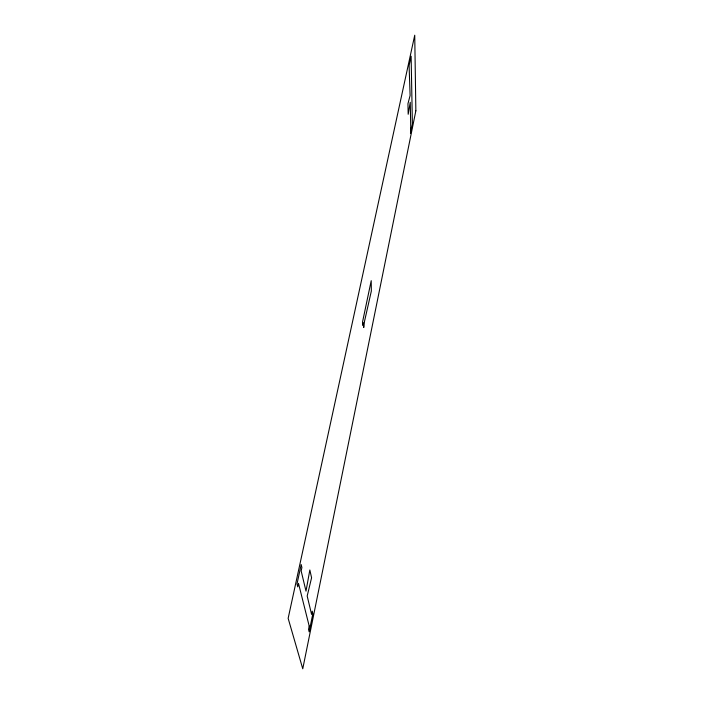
<?xml version="1.0" encoding="UTF-8"?>
<svg xmlns="http://www.w3.org/2000/svg" width="704" height="704" viewBox="0 0 704 704"><rect width="100%" height="100%" fill="white"/><g stroke="black" fill="none" stroke-linecap="round" stroke-linejoin="round"><path stroke-width="1.06" d="M309.206 626.111L308.537 629.394L309.153 631.822L312.84 613.694L312.25 611.195L311.59 614.416L307.182 596.024L311.582 577.764L309.839 569.976L306.002 591.149L301.162 570.953L301.893 567.538L301.189 564.555L297 583.933L297.739 586.846L298.487 583.361L309.206 626.111M410.766 128.172L410.502 133.364L412.386 124.115L411.127 56.223L409.103 65.569L410.106 95.533L407.942 103.752L408.179 114.268L410.247 102.309L410.766 128.172M415.853 110.818L302.755 668.8L288.147 618.332L414.735 35.2L415.853 110.818M363.352 323.057L362.859 325.406L362.551 321.93L371.219 280.676L371.342 291.034L364.558 321.156L363.73 327.545L363.352 323.057"/></g></svg>
